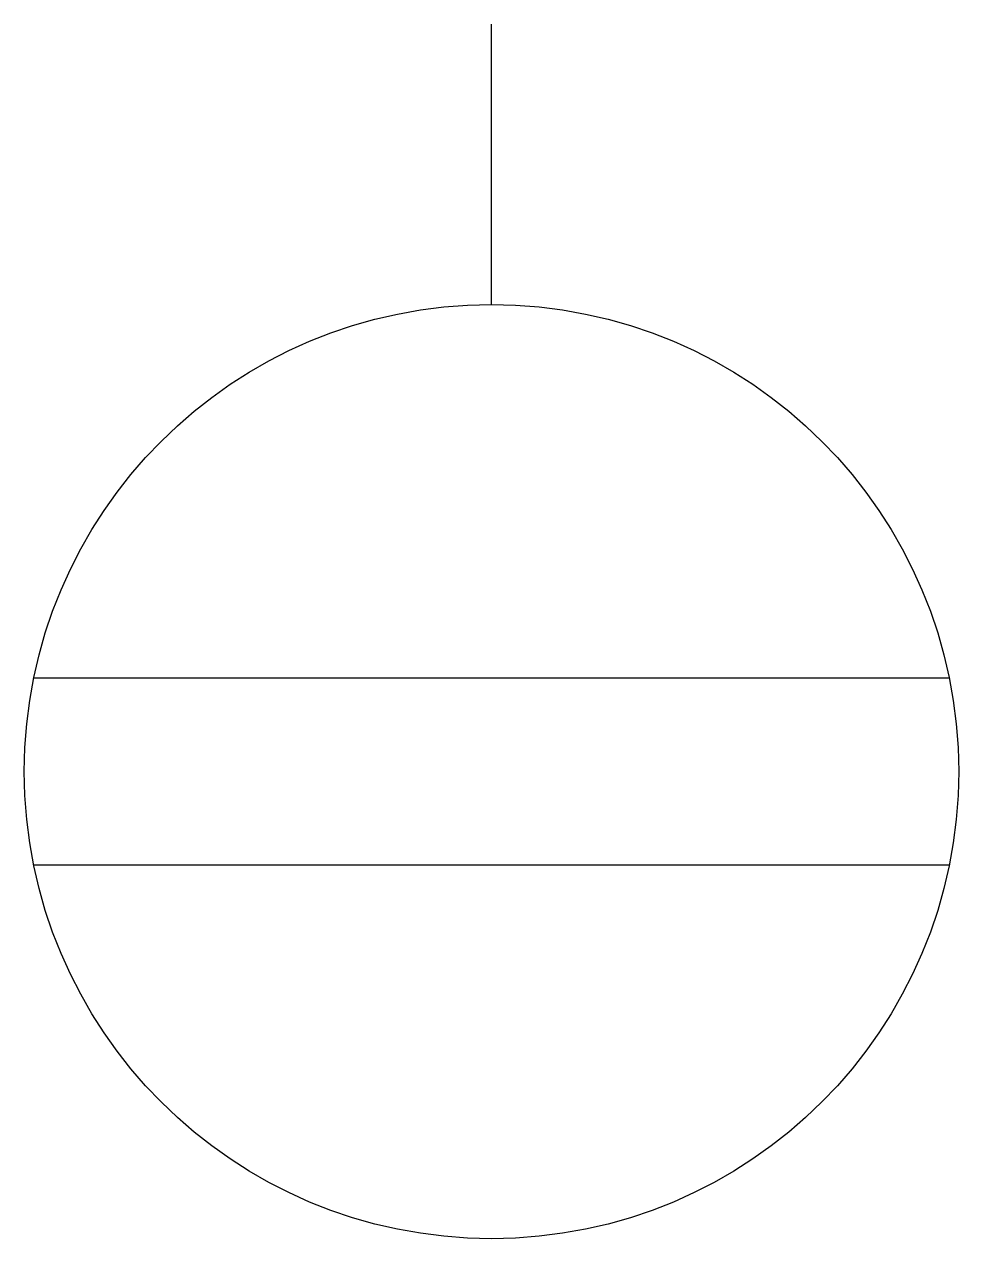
# Model space of a CAD drawing. Header units: millimetres. Extents: x -250 to 250, y -650 to 0.
import ezdxf

# ---------------------------------------------------------------- set-up
doc = ezdxf.new("R2010")
doc.units = ezdxf.units.MM

msp = doc.modelspace()

# ---------------------------------------------------------------- linework, layer by layer
at = {"color": 0, "linetype": 'ByBlock', "lineweight": -2}
for p, q in [((0, -150), (0, 0)), ((244.95, -350), (-244.95, -350)), ((244.95, -450), (-244.95, -450))]:
    msp.add_line(p, q, dxfattribs=at)
msp.add_circle((0, -400), 250, dxfattribs=at)

doc.saveas('drawing.dxf')
